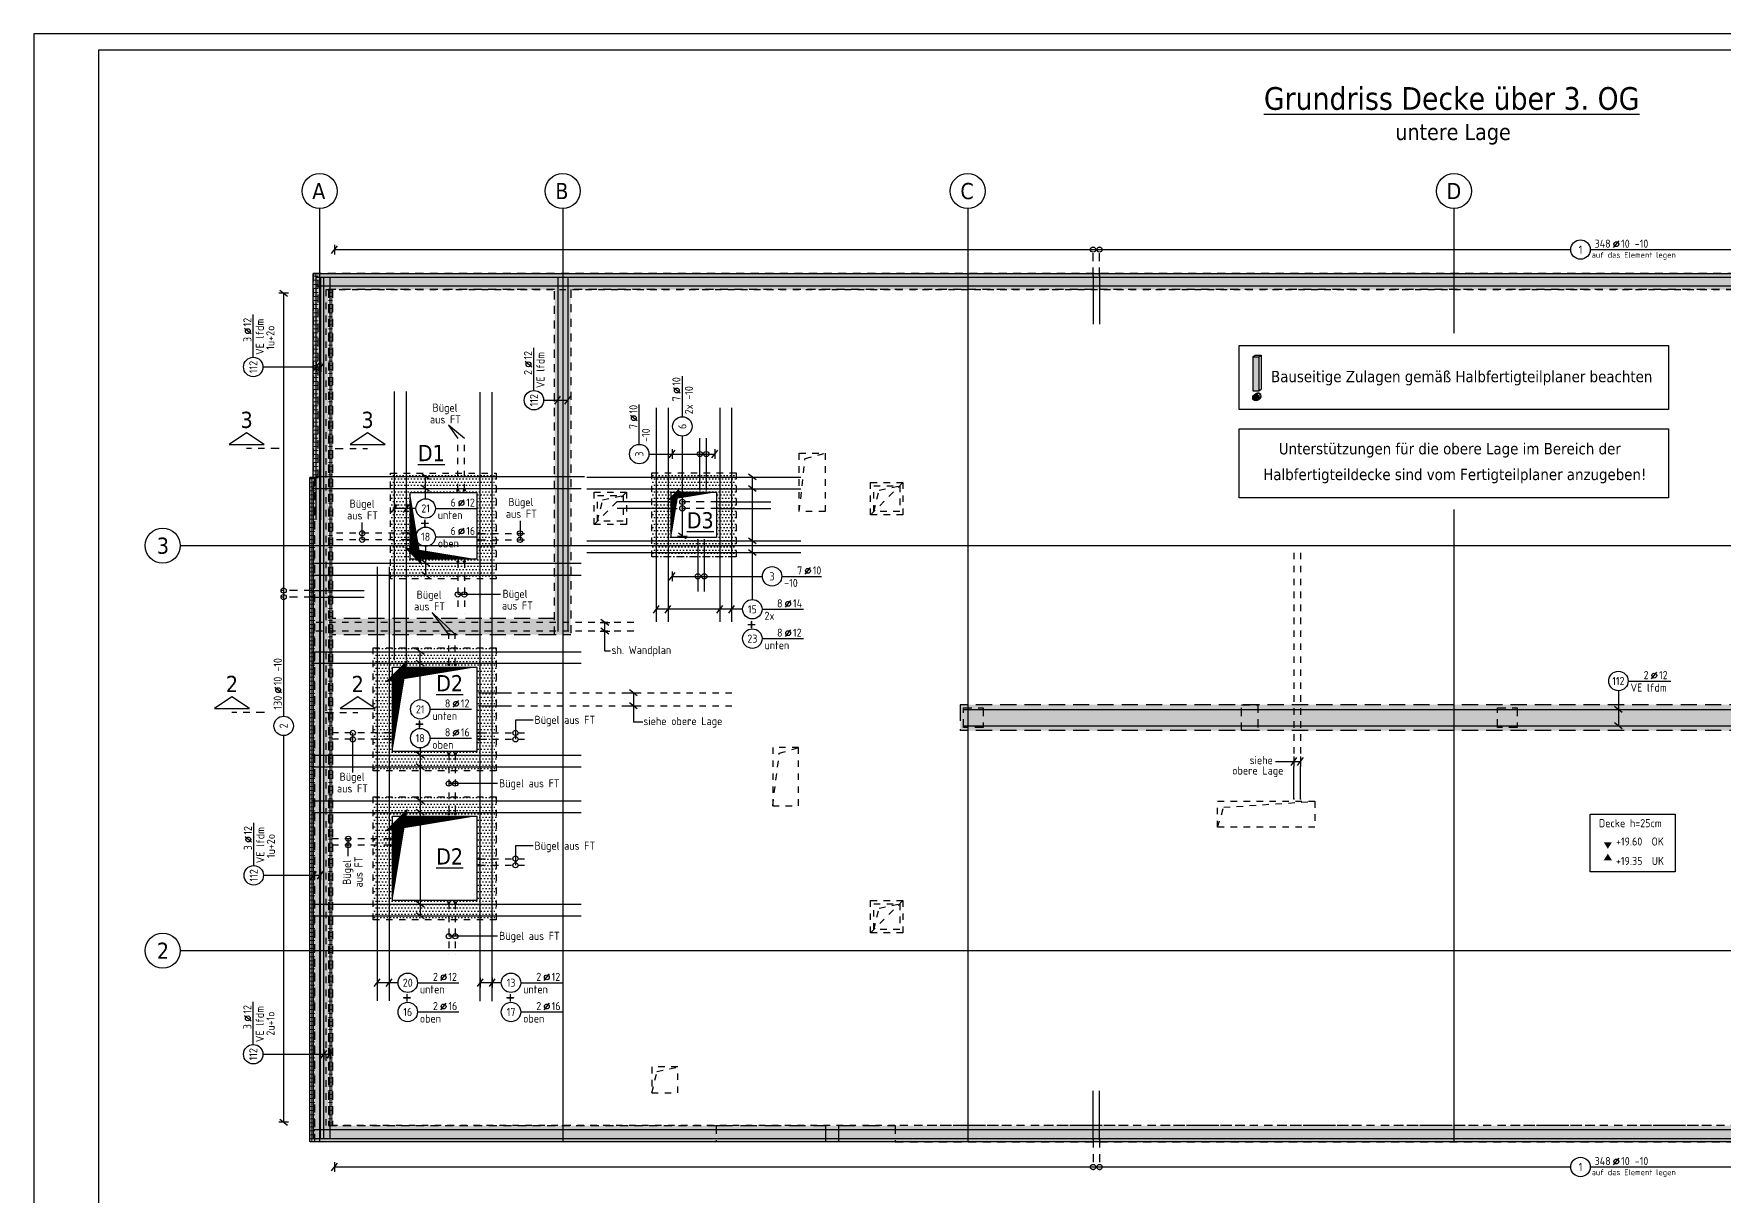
# Model space of a CAD drawing. Extents: x -25 to 84, y -4 to 31.
# Drawn here: x 0 to 26.08, y 11.76 to 29.7 of the extents above; entities that cross this region are included whole.
import ezdxf
from ezdxf.enums import TextEntityAlignment as Align

# ---------------------------------------------------------------- set-up
doc = ezdxf.new("R2010")
doc.units = 0
doc.header["$LTSCALE"] = 0.5
for name, pattern in [('AUSGEZOGEN', [1000.01, 1000, 0.01]), ('DOT', [0.175, 0.05, -0.125]), ('HIDDEN2', [0.187, 0.125, -0.062]), ('PUNKT', [0.175, 0.05, -0.125]), ('STRICHLINIE', [0.75, 0.5, -0.25]), ('STRICHPUNKT2', [0.55, 0.25, -0.125, 0.05, -0.125]), ('VERDECKT', [0.375, 0.25, -0.125])]:
    doc.linetypes.add(name, pattern=pattern)
for name, color, linetype in [('ACHSEN', 7, 'Continuous'), ('Attika DG', 7, 'Continuous'), ('BETON', 7, 'Continuous'), ('DD', 7, 'Continuous'), ('DRUEBER', 7, 'Continuous'), ('grau_mittel', 7, 'Continuous'), ('HILFE', 7, 'Continuous'), ('HINWEISE', 7, 'Continuous'), ('koten', 7, 'Continuous'), ('OBJEKT', 7, 'Continuous'), ('RAHMEN', 7, 'Continuous'), ('RND', 7, 'Continuous'), ('SCHATTEN', 7, 'Continuous'), ('SCHNITTE', 7, 'Continuous'), ('SFP_Achsen', 7, 'Continuous'), ('TEXT', 7, 'Continuous'), ('VERDECKT', 7, 'Continuous'), ('VERDECKT2', 7, 'Continuous')]:
    doc.layers.add(name, color=color, linetype=linetype)
doc.layers.add('zila_01_rb_02_stb-fertig_05_schraff', color=144, linetype='Continuous', lineweight=9)
doc.styles.add('helv', font='tahoma.ttf')
doc.styles.add('txt', font='isocp.shx')
pattern_1 = [(0, (-74.275054, -30.1662), (0.025, 0.05), [0, -0.05])]

# ---------------------------------------------------------------- blocks, each defined once
blk = doc.blocks.new('Aufkantung')
at = {"color": 0, "linetype": 'ByBlock', "lineweight": -2}
for points in [[(-0.1, 10.25), (-0.05, 10.25), (-0.05, 13.4), (35.175, 13.4), (35.175, 0), (-0.1, 0)], [(0.15, 13.15), (34.925, 13.15), (34.925, 0.25), (0.15, 0.25)], [(1.145, 10.32), (2.775, 10.32), (2.775, 8.69), (1.145, 8.69)], [(5.175, 10.325), (6.475, 10.325), (6.475, 9.025), (5.175, 9.025)], [(1.445, 10.02), (2.475, 10.02), (2.475, 8.99), (1.445, 8.99)], [(5.475, 10.025), (6.175, 10.025), (6.175, 9.325), (5.475, 9.325)], [(0.875, 7.625), (2.775, 7.625), (2.775, 5.725), (0.875, 5.725)], [(1.175, 7.325), (2.475, 7.325), (2.475, 6.025), (1.175, 6.025)], [(0.875, 5.325), (2.775, 5.325), (2.775, 3.425), (0.875, 3.425)], [(1.175, 5.025), (2.475, 5.025), (2.475, 3.725), (1.175, 3.725)]]:
    blk.add_lwpolyline(points, close=True, dxfattribs=at)
blk = doc.blocks.new('okrd_o')
at = {"layer": 'koten', "color": 7, "linetype": 'Continuous'}
blk.add_solid([(-0.125, 0.202), (0.125, 0.202), (0, 0)], dxfattribs=at)
at = {"layer": 'koten', "style": 'txt'}
blk.add_attdef('OKRD', (0.25, 0.1), '', height=0.25, dxfattribs=at)
blk = doc.blocks.new('okrd_u')
at = {"layer": 'koten', "color": 7, "linetype": 'Continuous'}
blk.add_solid([(-0.125, -0.202), (0.125, -0.202), (0, 0)], dxfattribs=at)
at = {"layer": 'koten', "style": 'txt'}
blk.add_attdef('OKRD', (0.25, -0.35), '', height=0.25, dxfattribs=at)
blk = doc.blocks.new('lei_gre')
at = {"layer": 'RND', "color": 7, "linetype": 'Continuous'}
for p, q in [((-0.09, -0.12), (0.09, 0.12)), ((0, 0.15), (0, -0.15))]:
    blk.add_line(p, q, dxfattribs=at)
blk = doc.blocks.new('RND_LEI')
at = {"layer": 'RND', "color": 7, "linetype": 'Continuous'}
blk.add_line((1.022, 0.066), (1.19, 0.27), dxfattribs=at)
for centre, radius in [((0, 0), 0.3), ((1.106, 0.168), 0.075)]:
    blk.add_circle(centre, radius, dxfattribs=at)
at = {"layer": 'RND', "color": 7, "linetype": 'Continuous', "style": 'txt'}
blk.add_attdef('POSL', text='', height=0.25, dxfattribs=at).set_placement((0, 0), align=Align.MIDDLE)
blk.add_attdef('ANZ', text='', height=0.25, dxfattribs=at).set_placement((0.931, 0.057), align=Align.RIGHT)
for tag, p in [('DUM', (1.253, 0.057)), ('ABSTD', (1.674, 0.057)), ('POSTXT', (0.374, -0.327))]:
    blk.add_attdef(tag, p, '', height=0.25, dxfattribs=at)
blk = doc.blocks.new('SCHN-1')
at = {"layer": 'SCHNITTE', "color": 5, "linetype": 'Continuous'}
blk.add_lwpolyline([(0.54, 0.125), (0, 0.485), (-0.54, 0.125)], close=True, dxfattribs=at)
at = {"layer": 'SCHNITTE', "color": 6, "linetype": 'Continuous', "style": 'helv'}
blk.add_attdef('SCHN-1', text='', height=0.5, dxfattribs=at).set_placement((0, 0.635), align=Align.CENTER)
blk = doc.blocks.new('A1-35-0')
at = {"layer": 'RAHMEN'}
for p, q in [((118.9, 59.4), (0, 59.4)), ((0, 59.4), (0, 0))]:
    blk.add_line(p, q, dxfattribs=at)
at = {"layer": 'RAHMEN', "color": 5}
for p, q in [((118.4, 58.9), (2, 58.9)), ((2, 58.9), (2, 0.5))]:
    blk.add_line(p, q, dxfattribs=at)
blk = doc.blocks.new('HIN_AUSR')
at = {"layer": 'HINWEISE', "color": 7, "linetype": 'Continuous'}
for p, q in [((-0.24, 3.27), (-0.05, 3.39)), ((-0.24, 3.27), (-0.24, 0.56)), ((-0.24, 3.27), (0.24, 3.27)), ((-0.05, 3.39), (0.44, 3.39)), ((0.24, 3.27), (0.44, 3.39)), ((0.24, 3.27), (0.24, 0.56)), ((0.44, 3.39), (0.44, 0.68)), ((-0.24, 0.56), (0.24, 0.56)), ((0.06, 0.33), (-0.13, 0.21)), ((0.24, 0.36), (0.05, 0.24)), ((0.39, 0.27), (0.2, 0.15)), ((0.24, 0.56), (0.44, 0.68)), ((0.44, 0.09), (0.24, -0.03)), ((0.32, -0.08), (0.13, -0.21))]:
    blk.add_line(p, q, dxfattribs=at)
at = {"layer": 'HINWEISE', "color": 7, "linetype": 'Continuous', "const_width": 0.24}
blk.add_lwpolyline([(-0.12, 0, 1), (0.12, 0, 1)], format="xyb", close=True, dxfattribs=at)
at = {"layer": 'HINWEISE', "color": 7, "linetype": 'Continuous'}
blk.add_circle((0, 0), 0.245, dxfattribs=at)
blk.add_arc((0.19, 0.12), 0.245, 302.4121, 122.4121, dxfattribs=at)
blk.add_solid([(-0.24, 3.27), (0.24, 3.27), (-0.24, 0.56), (0.24, 0.56)], dxfattribs=at)

msp = doc.modelspace()

# ---------------------------------------------------------------- hatches: boundary and pattern name
at = {"layer": 'Attika DG', "linetype": 'AUSGEZOGEN'}
h = msp.add_hatch(dxfattribs=at)
h.set_pattern_fill('DOTS', color=102, scale=0.8, double=1)
h.set_pattern_definition([(0, (-74.275054, 0.027677), (0.025, 0.05), [0, -0.05])])
h.paths.add_polyline_path([(39.5349, 26.0023), (4.3099, 26.0023), (4.3099, 22.8523), (4.2599, 22.8523), (4.2599, 12.6023), (39.5349, 12.6023)])
h.paths.add_polyline_path([(4.5099, 25.7523), (39.2849, 25.7523), (39.2849, 12.8523), (4.5099, 12.8523)], flags=16)
h = msp.add_hatch(dxfattribs=at)
h.set_pattern_fill('DOTS', color=102, scale=0.8, double=1)
h.set_pattern_definition(pattern_1)
h.paths.add_polyline_path([(7.1349, 22.9223), (5.5049, 22.9223), (5.5049, 21.2923), (7.1349, 21.2923)])
h.paths.add_polyline_path([(6.8349, 22.6223), (5.8049, 22.6223), (5.8049, 21.5923), (6.8349, 21.5923)], flags=16)
h = msp.add_hatch(dxfattribs=at)
h.set_pattern_fill('DOTS', color=102, scale=0.8, double=1)
h.set_pattern_definition(pattern_1)
h.paths.add_polyline_path([(9.5349, 22.9273), (9.5349, 21.6273), (10.8349, 21.6273), (10.8349, 22.9273)])
h.paths.add_polyline_path([(9.8349, 22.6273), (9.8349, 21.9273), (10.5349, 21.9273), (10.5349, 22.6273)], flags=16)
h = msp.add_hatch(dxfattribs=at)
h.set_pattern_fill('DOTS', color=102, scale=0.8, double=1)
h.set_pattern_definition([(0, (-75.970054, -29.2862), (0.025, 0.05), [0, -0.05])])
h.paths.add_polyline_path([(5.2349, 20.2273), (5.2349, 18.3273), (7.1349, 18.3273), (7.1349, 20.2273)])
h.paths.add_polyline_path([(6.8349, 19.9273), (5.5349, 19.9273), (5.5349, 18.6273), (6.8349, 18.6273)], flags=16)
h = msp.add_hatch(dxfattribs=at)
h.set_pattern_fill('DOTS', color=102, scale=0.8, double=1)
h.set_pattern_definition([(0, (-75.970054, -31.5862), (0.025, 0.05), [0, -0.05])])
h.paths.add_polyline_path([(5.2349, 17.9273), (5.2349, 16.0273), (7.1349, 16.0273), (7.1349, 17.9273)])
h.paths.add_polyline_path([(6.8349, 17.6273), (5.5349, 17.6273), (5.5349, 16.3273), (6.8349, 16.3273)], flags=16)
at = {"layer": 'grau_mittel'}
h = msp.add_hatch(color=61, dxfattribs=at)
h.paths.add_polyline_path([(39.2849, 25.7523), (39.2849, 12.8523), (39.1349, 12.8523), (39.1349, 12.6023), (39.5349, 12.6023), (39.5349, 26.0023), (4.3849, 26.0023), (4.3849, 22.8523), (4.3349, 22.8523), (4.3349, 12.6023), (10.5299, 12.6023), (10.5299, 12.8523), (4.5449, 12.8523), (4.5449, 25.7523), (8.0349, 25.7523), (8.0349, 20.4273), (8.2849, 20.4273), (8.2849, 25.7523)])
h.paths.add_polyline_path([(35.9849, 12.6023), (35.9849, 12.8523), (13.2899, 12.8523), (13.2899, 12.6023)], flags=17)
h.paths.add_polyline_path([(36.1849, 12.8523), (36.1849, 12.6023), (37.1849, 12.6023), (37.1849, 12.8523)], flags=17)
h.paths.add_polyline_path([(34.0849, 15.6773), (34.0849, 17.6523), (36.7849, 17.6523), (36.7849, 17.1873), (37.0349, 17.1873), (37.0349, 17.4373), (36.9549, 17.4373), (36.9549, 17.5873), (37.0349, 17.5873), (37.0349, 17.9023), (33.8349, 17.9023), (33.8349, 15.4273), (37.0349, 15.4273), (37.0349, 16.1373), (36.7849, 16.1373), (36.7849, 15.6773)], flags=17)
h = msp.add_hatch(color=61, dxfattribs=at)
h.paths.add_polyline_path([(39.1349, 12.6023), (39.1349, 12.8523), (37.1849, 12.8523), (37.1849, 12.6023)])
h.paths.add_polyline_path([(12.4199, 12.8523), (12.4199, 12.6023), (13.2899, 12.6023), (13.2899, 12.8523)])
h.paths.add_polyline_path([(10.5299, 12.8523), (10.5299, 12.6023), (12.2199, 12.6023), (12.2199, 12.8523)])
h.paths.add_polyline_path([(8.0349, 20.4273), (8.0349, 20.6773), (4.6099, 20.6773), (4.6099, 20.4273)])
h.paths.add_polyline_path([(36.7849, 16.1373), (37.0349, 16.1373), (37.0349, 17.1873), (36.7849, 17.1873)])
h.paths.add_polyline_path([(31.2849, 18.9473), (31.2849, 19.3473), (14.2949, 19.3473), (14.2949, 18.9473)])
at = {"layer": 'zila_01_rb_02_stb-fertig_05_schraff', "linetype": 'AUSGEZOGEN'}
h = msp.add_hatch(dxfattribs=at)
h.set_pattern_fill('ANSI37', color=102, scale=0.5, angle=-45)
h.set_pattern_definition([(0, (-74.275054, -30.1662), (1e-17, 0.0625), []), (90, (-74.275054, -30.1662), (-0.0625, 2e-17), [])])
h.paths.add_polyline_path([(4.3349, 22.8523), (4.2599, 22.8523), (4.2599, 12.6023), (4.3349, 12.6023)])
h.paths.add_polyline_path([(4.3849, 26.0023), (4.3099, 26.0023), (4.3099, 22.8523), (4.3349, 22.8523), (4.3849, 22.8523)])
h.paths.add_polyline_path([(4.6099, 25.7523), (4.5449, 25.7523), (4.5449, 18.6012), (4.6099, 18.6012)])
h.paths.add_polyline_path([(4.6099, 18.6012), (4.5449, 18.6012), (4.5449, 12.8523), (4.6099, 12.8523)])

# ---------------------------------------------------------------- linework, layer by layer
at = {"layer": 'ACHSEN', "color": 140, "linetype": 'AUSGEZOGEN'}
for p, q in [((4.4099, 27.0023), (4.4099, 12.6023)), ((8.1599, 27.0023), (8.1599, 12.6023)), ((14.4099, 27.0023), (14.4099, 12.6023)), ((21.9099, 27.0023), (21.9099, 25.0805)), ((21.9099, 22.3615), (21.9099, 12.6023)), ((2.2599, 21.8023), (39.5349, 21.8023)), ((2.2599, 15.5523), (39.5349, 15.5523))]:
    msp.add_line(p, q, dxfattribs=at)
at = {"layer": 'BETON', "color": 6, "linetype": 'AUSGEZOGEN'}
for p, q in [((4.3099, 26.0023), (39.5349, 26.0023)), ((4.3099, 22.8523), (4.3099, 26.0023)), ((4.2599, 12.6023), (4.2599, 22.8523)), ((4.2599, 22.8523), (4.3099, 22.8523)), ((4.3349, 12.6023), (4.2599, 12.6023)), ((39.5349, 12.6023), (4.2599, 12.6023))]:
    msp.add_line(p, q, dxfattribs=at)
for points in [[(18.598, 24.8915), (25.2217, 24.8915), (25.2217, 23.9022), (18.598, 23.9022)], [(18.598, 23.6068), (25.2217, 23.6068), (25.2217, 22.5402), (18.598, 22.5402)], [(5.8049, 22.6223), (6.8349, 22.6223), (6.8349, 21.5923), (5.8049, 21.5923)], [(9.8349, 22.6273), (10.5349, 22.6273), (10.5349, 21.9273), (9.8349, 21.9273)], [(5.5349, 19.9273), (6.8349, 19.9273), (6.8349, 18.6273), (5.5349, 18.6273)], [(5.5349, 17.6273), (6.8349, 17.6273), (6.8349, 16.3273), (5.5349, 16.3273)]]:
    msp.add_lwpolyline(points, close=True, dxfattribs=at)
at = {"layer": 'DD', "color": 7, "linetype": 'HIDDEN2'}
for p, q in [((11.9004, 23.1484), (12.2099, 23.2273)), ((11.8099, 22.3273), (11.9004, 23.1484)), ((13.0415, 22.657), (13.3599, 22.7273)), ((8.6949, 22.1773), (8.7765, 22.507)), ((8.7765, 22.507), (9.0949, 22.5773)), ((12.9599, 22.3273), (13.0415, 22.657)), ((11.3999, 17.7873), (11.502, 18.5996)), ((11.502, 18.5996), (11.7999, 18.6873)), ((18.2649, 17.4573), (18.3579, 17.7642)), ((18.3579, 17.7642), (19.7649, 17.8573)), ((12.9599, 15.8773), (13.0415, 16.207)), ((13.0415, 16.207), (13.3599, 16.2773)), ((9.5349, 13.3573), (9.6165, 13.687)), ((9.6115, 13.687), (9.9299, 13.7573))]:
    msp.add_line(p, q, dxfattribs=at)
for points in [[(11.8099, 23.2273), (12.2099, 23.2273), (12.2099, 22.3273), (11.8099, 22.3273)], [(12.9599, 22.7273), (13.3599, 22.7273), (13.3599, 22.3273), (12.9599, 22.3273)], [(8.6949, 22.5773), (9.0949, 22.5773), (9.0949, 22.1773), (8.6949, 22.1773)], [(11.3999, 17.7873), (11.7999, 17.7873), (11.7999, 18.6873), (11.3999, 18.6873)], [(18.2649, 17.8573), (19.7649, 17.8573), (19.7649, 17.4573), (18.2649, 17.4573)], [(12.9599, 16.2773), (13.3599, 16.2773), (13.3599, 15.8773), (12.9599, 15.8773)], [(9.9349, 13.7573), (9.5349, 13.7573), (9.5349, 13.3573), (9.9349, 13.3573)]]:
    msp.add_lwpolyline(points, close=True, dxfattribs=at)
at = {"layer": 'DRUEBER', "color": 7, "linetype": 'DOT'}
msp.add_line((12.9099, 22.2773), (13.4099, 22.7773), dxfattribs=at)
at = {"layer": 'DRUEBER', "color": 7, "linetype": 'PUNKT'}
for p, q in [((8.6449, 22.1273), (9.1449, 22.6273)), ((12.9099, 15.8273), (13.4099, 16.3273))]:
    msp.add_line(p, q, dxfattribs=at)
for points in [[(12.9099, 22.7773), (13.4099, 22.7773), (13.4099, 22.2773), (12.9099, 22.2773)], [(8.6449, 22.6273), (9.1449, 22.6273), (9.1449, 22.1273), (8.6449, 22.1273)], [(12.9099, 16.3273), (13.4099, 16.3273), (13.4099, 15.8273), (12.9099, 15.8273)]]:
    msp.add_lwpolyline(points, close=True, dxfattribs=at)
at = {"layer": 'HILFE', "color": 102, "linetype": 'AUSGEZOGEN'}
for p, q in [((6.6424, 23.4573), (6.3959, 23.6621)), ((6.3959, 23.6621), (6.5424, 23.4573)), ((7.5013, 22.1868), (7.5013, 21.8907)), ((5.0666, 21.8919), (5.0666, 22.1615)), ((7.2015, 21.0494), (6.5424, 21.0494)), ((6.4029, 20.4323), (6.1475, 20.7684)), ((6.1475, 20.7684), (6.5029, 20.4323)), ((8.8109, 20.1739), (8.8109, 20.6155)), ((8.8971, 20.1739), (8.8109, 20.1739)), ((9.2511, 19.5302), (9.2511, 19.079)), ((7.7022, 19.1094), (7.4311, 19.1094)), ((7.4311, 19.1094), (7.4311, 18.8133)), ((9.395, 19.079), (9.2511, 19.079)), ((4.9216, 18.2993), (4.9216, 18.9133)), ((19.1571, 18.4712), (19.542, 18.4712)), ((7.1546, 18.1304), (6.4029, 18.1304)), ((4.8505, 17.0123), (4.8505, 17.2789)), ((7.7022, 17.1673), (7.4311, 17.1673)), ((7.4311, 17.1673), (7.4311, 16.8712)), ((7.1562, 15.7755), (6.4029, 15.7755))]:
    msp.add_line(p, q, dxfattribs=at)
at = {"layer": 'HILFE', "color": 102, "linetype": 'VERDECKT'}
for points in [[(18.6349, 19.3473), (18.8849, 19.3473), (18.8849, 18.9473), (18.6349, 18.9473)], [(14.3449, 19.2973), (14.6449, 19.2973), (14.6449, 18.9973), (14.3449, 18.9973)], [(22.5849, 19.2973), (22.8849, 19.2973), (22.8849, 18.9973), (22.5849, 18.9973)]]:
    msp.add_lwpolyline(points, close=True, dxfattribs=at)
at = {"layer": 'OBJEKT', "color": 1, "linetype": 'AUSGEZOGEN'}
msp.add_lwpolyline([(24.0108, 17.6601), (25.3227, 17.6601), (25.3227, 16.7709), (24.0108, 16.7709)], close=True, dxfattribs=at)
at = {"layer": 'RND', "color": 7, "linetype": 'AUSGEZOGEN'}
for p, q in [((4.6388, 26.37), (23.7131, 26.37)), ((24.0131, 26.37), (39.2172, 26.37)), ((3.8545, 25.6984), (3.8545, 19.1698)), ((3.386, 24.7086), (3.386, 25.3686)), ((7.7163, 24.1962), (7.7163, 24.8562)), ((10.0059, 23.792), (10.0059, 24.4182)), ((9.3414, 23.3651), (9.3414, 23.9798)), ((10.0059, 22.6017), (10.0059, 23.492)), ((9.4914, 23.2151), (9.85, 23.2151)), ((9.85, 23.2151), (10.5074, 23.2151)), ((10.0059, 21.9502), (10.0059, 22.6017)), ((6.1953, 22.3757), (6.8353, 22.3757)), ((6.1953, 21.9386), (6.8353, 21.9386)), ((9.85, 21.3282), (10.5074, 21.3282)), ((10.5074, 21.3282), (11.2403, 21.3282)), ((11.5403, 21.3282), (12.155, 21.3282)), ((11.2364, 20.8207), (11.8764, 20.8207)), ((11.2364, 20.3672), (11.8764, 20.3672)), ((24.5984, 19.7129), (25.2584, 19.7129)), ((6.1116, 19.2762), (6.7516, 19.2762)), ((3.8545, 18.8698), (3.8545, 12.9064)), ((6.1116, 18.831), (6.7516, 18.831)), ((3.3934, 16.8649), (3.3934, 17.5249)), ((5.9192, 15.0571), (6.5592, 15.0571)), ((7.513, 15.0571), (8.153, 15.0571)), ((3.386, 14.1036), (3.386, 14.7636)), ((5.9192, 14.6059), (6.5592, 14.6059)), ((7.513, 14.6059), (8.153, 14.6059)), ((4.6388, 12.2139), (23.7131, 12.2139)), ((24.0131, 12.2139), (39.2172, 12.2139))]:
    msp.add_line(p, q, dxfattribs=at)
at = {"layer": 'RND', "color": 102, "linetype": 'VERDECKT'}
for p, q in [((16.3426, 25.9673), (16.3426, 26.42)), ((16.4426, 25.9673), (16.4426, 26.42)), ((9.7999, 22.4775), (10.0559, 22.4775)), ((10.5699, 22.4775), (9.9559, 22.4775)), ((9.7999, 22.3775), (10.0559, 22.3775)), ((10.5699, 22.3775), (9.9559, 22.3775)), ((4.2949, 21.1083), (3.8045, 21.1083)), ((4.2949, 21.0083), (3.8045, 21.0083)), ((16.3426, 12.6373), (16.3426, 12.1639)), ((16.4426, 12.6373), (16.4426, 12.1639))]:
    msp.add_line(p, q, dxfattribs=at)
at = {"layer": 'RND', "color": 102, "linetype": 'AUSGEZOGEN'}
for p, q in [((3.536, 24.5586), (4.4307, 24.5586)), ((7.8663, 24.0462), (8.2401, 24.0462)), ((6.0453, 22.5257), (6.0453, 22.8673)), ((11.0864, 20.9707), (11.0864, 22.8608)), ((5.8953, 22.3757), (5.5654, 22.3757)), ((6.0453, 21.7886), (6.0453, 21.3473)), ((10.9364, 20.8207), (9.6038, 20.8207)), ((5.9616, 19.4262), (5.9616, 20.1653)), ((24.4484, 19.5629), (24.4484, 19.0205)), ((5.9616, 18.681), (5.9616, 16.0892)), ((3.5434, 16.7149), (4.4208, 16.7149)), ((5.6192, 15.0571), (5.297, 15.0571)), ((7.213, 15.0571), (6.8889, 15.0571)), ((3.536, 13.9536), (4.5702, 13.9536))]:
    msp.add_line(p, q, dxfattribs=at)
at = {"layer": 'RND', "color": 1, "linetype": 'AUSGEZOGEN'}
for points in [[(4.3579, 22.2023), (4.3579, 25.9523)], [(4.3599, 25.9464), (39.4849, 25.9464)], [(4.4307, 22.2023), (4.4307, 25.9523)], [(4.4735, 12.6523), (4.4735, 25.9523)], [(4.5702, 12.6523), (4.5702, 25.9523)], [(8.0835, 25.9523), (8.0835, 20.4773)], [(8.2401, 25.9523), (8.2401, 20.4773)], [(16.3426, 25.9673), (16.3426, 25.2173)], [(16.4426, 25.9673), (16.4426, 25.2173)], [(4.3599, 25.8119), (39.4849, 25.8119)], [(5.5654, 20.0323), (5.5654, 24.1823)], [(5.7508, 20.0323), (5.7508, 24.1823)], [(6.8889, 14.7723), (6.8889, 24.1723)], [(7.0743, 14.7723), (7.0743, 24.1723)], [(9.6038, 23.9273), (9.6038, 20.6273)], [(9.7847, 23.9273), (9.7847, 20.6273)], [(10.5851, 23.9273), (10.5851, 20.6273)], [(10.766, 23.9273), (10.766, 20.6273)], [(10.2761, 22.6623), (10.2761, 23.4623)], [(10.3761, 22.6623), (10.3761, 23.4623)], [(4.3163, 12.6523), (4.3163, 22.8023)], [(4.3449, 22.8673), (8.4949, 22.8673)], [(4.4208, 12.6523), (4.4208, 22.8023)], [(8.5349, 22.8608), (11.8349, 22.8608)], [(4.2949, 22.6818), (8.4449, 22.6818)], [(8.5349, 22.6799), (11.8349, 22.6799)], [(9.7999, 22.4775), (8.9999, 22.4775)], [(10.5699, 22.4775), (11.3699, 22.4775)], [(9.7999, 22.3775), (8.9999, 22.3775)], [(10.5699, 22.3775), (11.3699, 22.3775)], [(8.5349, 21.8746), (11.8349, 21.8746)], [(8.5349, 21.6937), (11.8349, 21.6937)], [(10.2445, 21.8923), (10.2445, 21.0923)], [(10.3445, 21.8923), (10.3445, 21.0923)], [(4.2949, 21.5327), (8.4449, 21.5327)], [(5.297, 21.4773), (5.297, 14.7773)], [(5.4821, 21.4773), (5.4821, 14.7773)], [(4.2949, 21.3473), (8.4449, 21.3473)], [(4.2949, 21.1083), (5.0949, 21.1083)], [(4.2949, 21.0083), (5.0949, 21.0083)], [(4.2949, 20.1653), (8.4449, 20.1653)], [(4.2949, 19.9862), (8.4449, 19.9862)], [(6.8699, 19.5302), (7.3699, 19.5302)], [(6.8699, 19.3302), (7.3699, 19.3302)], [(14.3449, 19.274), (31.2349, 19.274)], [(14.3449, 19.0205), (31.2349, 19.0205)], [(4.2949, 18.5683), (8.4449, 18.5683)], [(4.2949, 18.3892), (8.4449, 18.3892)], [(19.442, 17.8923), (19.442, 18.3923)], [(19.542, 17.8923), (19.542, 18.3923)], [(4.2949, 17.8653), (8.4449, 17.8653)], [(4.2949, 17.6862), (8.4449, 17.6862)], [(4.2949, 16.2683), (8.4449, 16.2683)], [(4.2949, 16.0892), (8.4449, 16.0892)], [(16.3426, 12.6373), (16.3426, 13.3873)], [(16.4426, 12.6373), (16.4426, 13.3873)], [(4.3099, 12.7949), (39.4849, 12.7949)], [(4.3099, 12.6537), (39.4849, 12.6537)]]:
    msp.add_lwpolyline(points, dxfattribs=at)
at = {"layer": 'RND', "color": 7, "linetype": 'AUSGEZOGEN', "const_width": 0.0125}
for points in [[(16.3426, 25.961, -1), (16.3426, 25.9735, -1)], [(16.4426, 25.961, -1), (16.4426, 25.9735, -1)], [(9.7936, 22.4775, 1), (9.8061, 22.4775, 1)], [(10.2761, 22.6685, 1), (10.2761, 22.656, 1)], [(10.3761, 22.6685, 1), (10.3761, 22.656, 1)], [(10.5761, 22.4775, -1), (10.5636, 22.4775, -1)], [(9.7936, 22.3775, 1), (9.8061, 22.3775, 1)], [(10.5761, 22.3775, -1), (10.5636, 22.3775, -1)], [(10.2445, 21.886, -1), (10.2445, 21.8985, -1)], [(10.3445, 21.886, -1), (10.3445, 21.8985, -1)], [(4.3011, 21.1083, 1), (4.2886, 21.1083, 1)], [(4.3011, 21.0083, 1), (4.2886, 21.0083, 1)], [(6.8761, 19.5302, 1), (6.8636, 19.5302, 1)], [(6.8761, 19.3302, 1), (6.8636, 19.3302, 1)], [(19.4483, 17.8923, 1), (19.4358, 17.8923, 1)], [(19.5483, 17.8923, 1), (19.5358, 17.8923, 1)], [(16.3426, 12.6435, 1), (16.3426, 12.631, 1)], [(16.4426, 12.6435, 1), (16.4426, 12.631, 1)]]:
    msp.add_lwpolyline(points, format="xyb", close=True, dxfattribs=at)
at = {"layer": 'RND', "color": 102, "linetype": 'HIDDEN2'}
for points in [[(6.5424, 22.6573), (6.5424, 23.4573)], [(6.6424, 22.6573), (6.6424, 23.4573)], [(5.7699, 21.9919), (4.6199, 21.9919)], [(6.8699, 21.9907), (7.6699, 21.9907)], [(5.7699, 21.8919), (4.6199, 21.8919)], [(6.8699, 21.8907), (7.6699, 21.8907)], [(6.5424, 21.5573), (6.5424, 20.7573)], [(6.6424, 21.5573), (6.6424, 20.7573)], [(6.4029, 19.9623), (6.4029, 20.4323)], [(6.5029, 19.9623), (6.5029, 20.4323)], [(5.4999, 18.9133), (4.5999, 18.9133)], [(5.4999, 18.8133), (4.5999, 18.8133)], [(6.8699, 18.9133), (7.6699, 18.9133)], [(6.8699, 18.8133), (7.6699, 18.8133)], [(6.4029, 18.5923), (6.4029, 17.6623)], [(6.5029, 18.5923), (6.5029, 17.6623)], [(5.4999, 17.2789), (4.5999, 17.2789)], [(5.4999, 17.1789), (4.5999, 17.1789)], [(6.8699, 16.9712), (7.6699, 16.9712)], [(6.8699, 16.8712), (7.6699, 16.8712)], [(6.4029, 16.2923), (6.4029, 15.4923)], [(6.5029, 16.2923), (6.5029, 15.4923)]]:
    msp.add_lwpolyline(points, dxfattribs=at)
at = {"layer": 'RND', "color": 1, "linetype": 'DOT'}
for points in [[(19.442, 21.6923), (19.442, 18.3923)], [(19.542, 21.6923), (19.542, 18.3923)], [(6.8699, 19.5302), (10.8699, 19.5302)], [(6.8699, 19.3302), (10.8699, 19.3302)]]:
    msp.add_lwpolyline(points, dxfattribs=at)
at = {"layer": 'RND', "color": 1, "linetype": 'HIDDEN2'}
for points in [[(9.2553, 20.6155), (4.3553, 20.6155)], [(9.2553, 20.483), (4.3553, 20.483)]]:
    msp.add_lwpolyline(points, dxfattribs=at)
at = {"layer": 'RND', "color": 7, "linetype": 'AUSGEZOGEN'}
for centre in [(16.3426, 26.37), (16.4426, 26.37), (10.2761, 23.2151), (10.3761, 23.2151), (10.0059, 22.4775), (10.0059, 22.4775), (10.0059, 22.3775), (10.0059, 22.3775), (5.0666, 21.9919), (5.0666, 21.8919), (7.5013, 21.9907), (7.5013, 21.8907), (3.8545, 21.1083), (10.2445, 21.3282), (10.3445, 21.3282), (3.8545, 21.0083), (6.5424, 21.0494), (6.6424, 21.0494), (4.9216, 18.9133), (4.9216, 18.8133), (7.4311, 18.9133), (7.4311, 18.8133), (6.4029, 18.1304), (6.5029, 18.1304), (4.8505, 17.2789), (4.8505, 17.1789), (7.4311, 16.9712), (7.4311, 16.8712), (6.4029, 15.7755), (6.5029, 15.7755), (16.3426, 12.2139), (16.4426, 12.2139)]:
    msp.add_circle(centre, 0.04, dxfattribs=at)
at = {"layer": 'RND', "color": 102, "linetype": 'HIDDEN2'}
for centre in [(6.5424, 22.6573), (6.6424, 22.6573), (5.7699, 21.9919), (6.8699, 21.9907), (5.7699, 21.8919), (6.8699, 21.8907), (6.5424, 21.5573), (6.6424, 21.5573), (6.4029, 20.4323), (6.5029, 20.4323), (6.4029, 19.9623), (6.5029, 19.9623), (5.4999, 18.9133), (5.4999, 18.8133), (6.8699, 18.9133), (6.8699, 18.8133), (6.4029, 18.5923), (6.5029, 18.5923), (6.4029, 17.6623), (6.5029, 17.6623), (5.4999, 17.2789), (5.4999, 17.1789), (6.8699, 16.9712), (6.8699, 16.8712), (6.4029, 16.2923), (6.5029, 16.2923)]:
    msp.add_circle(centre, 0.0125, dxfattribs=at)
at = {"layer": 'SCHATTEN', "color": 1, "linetype": 'AUSGEZOGEN'}
for points in [[(6.8349, 21.5923, 0, 0.168, 0), (5.8117, 21.676, 0, 0, 0), (5.8886, 21.5991, 0.168, 0, 0), (5.8049, 22.6223, 0, 0, 0)], [(9.8349, 21.9273, 0, 0.1141, 0), (9.8918, 22.6226, 0, 0, 0), (9.8395, 22.5704, 0.1141, 0, 0), (10.5349, 22.6273, 0, 0, 0)], [(5.5349, 18.6273, 0, 0.212, 0), (5.6405, 19.9186, 0, 0, 0), (5.5435, 19.8216, 0.212, 0, 0), (6.8349, 19.9273, 0, 0, 0)], [(5.5349, 16.3273, 0, 0.212, 0), (5.6405, 17.6186, 0, 0, 0), (5.5435, 17.5216, 0.212, 0, 0), (6.8349, 17.6273, 0, 0, 0)]]:
    msp.add_lwpolyline(points, format="xyseb", dxfattribs=at)
at = {"layer": 'SCHNITTE', "color": 5, "linetype": 'STRICHPUNKT2'}
for p, q in [((3.7841, 23.3007), (3.2841, 23.3007)), ((4.6497, 23.3007), (5.1497, 23.3007)), ((3.5574, 19.2255), (3.0574, 19.2255)), ((4.4973, 19.2255), (4.9973, 19.2255))]:
    msp.add_line(p, q, dxfattribs=at)
at = {"layer": 'SFP_Achsen', "color": 7, "linetype": 'AUSGEZOGEN'}
for centre in [(4.4099, 27.2727), (8.1599, 27.2727), (14.4099, 27.2727), (21.9099, 27.2727), (1.9894, 21.8023), (1.9894, 15.5523)]:
    msp.add_circle(centre, 0.2705, dxfattribs=at)
at = {"layer": 'VERDECKT', "color": 7, "linetype": 'VERDECKT', "lineweight": -2}
for p, q in [((4.3849, 22.8523), (4.3849, 26.0023)), ((4.5449, 25.7523), (4.5449, 12.8523)), ((8.0349, 25.7523), (4.5449, 25.7523)), ((4.6099, 25.7523), (4.6099, 12.8523)), ((8.0349, 20.4273), (8.0349, 25.7523)), ((39.2849, 25.7523), (8.2849, 25.7523)), ((8.2849, 25.7523), (8.2849, 20.4273)), ((4.3349, 22.8523), (4.2599, 22.8523)), ((4.3349, 12.6023), (4.3349, 22.8523)), ((4.3349, 22.8523), (4.3849, 22.8523)), ((8.2849, 20.4273), (8.0349, 20.4273)), ((4.5449, 12.8523), (10.5299, 12.8523)), ((10.5299, 12.8523), (10.5299, 12.6023)), ((13.2899, 12.8523), (13.2899, 12.6023)), ((35.9849, 12.8523), (13.2899, 12.8523)), ((10.5299, 12.6023), (4.3349, 12.6023)), ((13.2899, 12.6023), (35.9849, 12.6023))]:
    msp.add_line(p, q, dxfattribs=at)
for points in [[(39.5349, 26.0023), (4.3099, 26.0023), (4.3099, 22.8523), (4.3349, 22.8523)], [(4.3349, 12.6023), (4.2599, 12.6023), (4.2599, 22.8523), (4.3349, 22.8523)]]:
    msp.add_lwpolyline(points, dxfattribs=at)
at = {"layer": 'VERDECKT2', "color": 7, "linetype": 'STRICHLINIE'}
for p, q in [((8.0349, 20.6773), (4.6099, 20.6773)), ((8.0349, 20.4273), (4.6099, 20.4273)), ((14.2949, 19.3473), (14.2949, 18.9473)), ((31.2849, 19.3473), (14.2949, 19.3473)), ((31.2849, 18.9473), (14.2949, 18.9473)), ((10.5299, 12.8523), (12.2199, 12.8523)), ((12.2199, 12.6023), (12.2199, 12.8523)), ((12.4199, 12.6023), (12.4199, 12.8523)), ((12.4199, 12.8523), (13.2899, 12.8523)), ((12.2199, 12.6023), (10.5299, 12.6023)), ((13.2899, 12.6023), (12.4199, 12.6023))]:
    msp.add_line(p, q, dxfattribs=at)

# ---------------------------------------------------------------- block references
at = {"layer": 'Attika DG', "color": 102, "linetype": 'PUNKT'}
msp.add_blockref('Aufkantung', (4.3599, 12.6023), dxfattribs=at)
at = {"layer": 'HINWEISE', "color": 6, "linetype": 'Continuous', "xscale": 0.1938061441394823, "yscale": 0.1938061441394823, "zscale": 0.1938061441394823}
msp.add_blockref('HIN_AUSR', (18.8527, 24.0839), dxfattribs=at)
at = {"layer": 'koten', "color": 6, "linetype": 'AUSGEZOGEN', "xscale": 0.5, "yscale": 0.5, "zscale": 0.5}
for name, p, values in [('okrd_o', (24.2851, 17.1239), {'OKRD': '+19.60  OK'}), ('okrd_u', (24.2851, 17.0489), {'OKRD': '+19.35  UK'})]:
    msp.add_blockref(name, p, dxfattribs=at).add_auto_attribs(values)
at = {"layer": 'RAHMEN', "color": 191, "linetype": 'AUSGEZOGEN', "xscale": 0.5, "yscale": 0.5, "zscale": 0.5}
msp.add_blockref('A1-35-0', (0, 0), dxfattribs=at)
at = {"layer": 'RND', "color": 7, "linetype": 'AUSGEZOGEN', "xscale": 0.5, "yscale": 0.5, "zscale": 0.5}
for p in [(4.6388, 26.37), (4.3579, 24.5586), (4.4307, 24.5586), (8.0835, 24.0462), (8.2401, 24.0462), (9.85, 23.2151), (10.5074, 23.2151), (5.5654, 22.3757), (5.7508, 22.3757), (9.85, 21.3282), (9.6038, 20.8207), (9.7847, 20.8207), (10.5851, 20.8207), (10.766, 20.8207), (19.442, 18.4712), (19.542, 18.4712), (4.3163, 16.7149), (4.4208, 16.7149), (5.297, 15.0571), (5.4821, 15.0571), (6.8889, 15.0571), (7.0743, 15.0571), (4.4735, 13.9536), (4.5702, 13.9536), (4.6388, 12.2139)]:
    msp.add_blockref('lei_gre', p, dxfattribs=at)
for p, values in [((23.8631, 26.37), {'POSL': '1', 'DUM': '10', 'ANZ': '348', 'ABSTD': '-10'}), ((6.0453, 22.3757), {'POSL': '21', 'DUM': '12', 'ANZ': '6', 'POSTXT': 'unten'}), ((6.0453, 21.9386), {'POSL': '18', 'DUM': '16', 'ANZ': '6', 'POSTXT': 'oben'}), ((11.3903, 21.3282), {'POSL': '3', 'DUM': '10', 'ANZ': '7', 'POSTXT': '-10 '}), ((11.0864, 20.8207), {'POSL': '15', 'DUM': '14', 'ANZ': '8', 'POSTXT': '2x'}), ((11.0864, 20.3672), {'POSL': '23', 'DUM': '12', 'ANZ': '8', 'POSTXT': 'unten'}), ((24.4484, 19.7129), {'POSL': '112', 'DUM': '12', 'ANZ': '2', 'POSTXT': 'VE lfdm'}), ((5.9616, 19.2762), {'POSL': '21', 'DUM': '12', 'ANZ': '8', 'POSTXT': 'unten'}), ((5.9616, 18.831), {'POSL': '18', 'DUM': '16', 'ANZ': '8', 'POSTXT': 'oben'}), ((5.7692, 15.0571), {'POSL': '20', 'DUM': '12', 'ANZ': '2', 'POSTXT': 'unten'}), ((7.363, 15.0571), {'POSL': '13', 'DUM': '12', 'ANZ': '2', 'POSTXT': 'unten'}), ((5.7692, 14.6059), {'POSL': '16', 'DUM': '16', 'ANZ': '2', 'POSTXT': 'oben'}), ((7.363, 14.6059), {'POSL': '17', 'DUM': '16', 'ANZ': '2', 'POSTXT': 'oben'}), ((23.8631, 12.2139), {'POSL': '1', 'DUM': '10', 'ANZ': '348', 'ABSTD': '-10'})]:
    msp.add_blockref('RND_LEI', p, dxfattribs=at).add_auto_attribs(values)
for p, rotation in [((3.8545, 25.6984), 270), ((6.0453, 22.8673), 90), ((6.0453, 22.6818), 90), ((11.0864, 22.8608), 90), ((11.0864, 22.6799), 90), ((10.0059, 22.6017), 90), ((10.0059, 21.9502), 90), ((11.0864, 21.8746), 90), ((11.0864, 21.6937), 90), ((6.0453, 21.5327), 90), ((6.0453, 21.3473), 90), ((8.8109, 20.6155), 90.00000000000124), ((8.8109, 20.483), 90), ((5.9616, 20.1653), 90), ((5.9616, 19.9862), 90), ((9.2511, 19.5302), 90), ((9.2511, 19.3302), 90), ((24.4484, 19.274), 90), ((24.4484, 19.0205), 90), ((5.9616, 18.5683), 89.99999999999955), ((5.9616, 18.3892), 89.99999999999902), ((5.9616, 17.8653), 90), ((5.9616, 17.6862), 90.00000000000199), ((5.9616, 16.2683), 90), ((5.9616, 16.0892), 90), ((3.8545, 12.9064), 270)]:
    msp.add_blockref('lei_gre', p, dxfattribs=dict(at, rotation=rotation))
at = {"layer": 'RND', "color": 7, "linetype": 'AUSGEZOGEN', "xscale": 0.5, "yscale": 0.5, "zscale": 0.5, "rotation": 90}
for p, values in [((3.386, 24.5586), {'POSL': '112', 'DUM': '12', 'ANZ': '3', 'POSTXT': 'VE lfdm'}), ((7.7163, 24.0462), {'POSL': '112', 'DUM': '12', 'ANZ': '2', 'POSTXT': 'VE lfdm'}), ((10.0059, 23.642), {'POSL': '6', 'DUM': '10', 'ANZ': '7', 'POSTXT': '2x -10'}), ((9.3414, 23.2151), {'POSL': '3', 'DUM': '10', 'ANZ': '7', 'POSTXT': '-10 '}), ((3.8545, 19.0198), {'POSL': '2', 'DUM': '10', 'ANZ': '130', 'ABSTD': '-10'}), ((3.3934, 16.7149), {'POSL': '112', 'DUM': '12', 'ANZ': '3', 'POSTXT': 'VE lfdm'}), ((3.386, 13.9536), {'POSL': '112', 'DUM': '12', 'ANZ': '3', 'POSTXT': 'VE lfdm'})]:
    msp.add_blockref('RND_LEI', p, dxfattribs=at).add_auto_attribs(values)
at = {"layer": 'SCHNITTE', "color": 5, "linetype": 'STRICHPUNKT2', "xscale": 0.5, "yscale": 0.5, "zscale": 0.5}
for p, values in [((3.2841, 23.3007), {'SCHN-1': '3'}), ((5.1497, 23.3007), {'SCHN-1': '3'}), ((3.0574, 19.2255), {'SCHN-1': '2'}), ((4.9973, 19.2255), {'SCHN-1': '2'})]:
    msp.add_blockref('SCHN-1', p, dxfattribs=at).add_auto_attribs(values)

# ---------------------------------------------------------------- texts
at = {"layer": 'SFP_Achsen', "color": 6, "linetype": 'AUSGEZOGEN', "style": 'helv'}
for s, p in [('A', (4.2958, 27.1484)), ('B', (8.0458, 27.1484)), ('C', (14.2958, 27.1484)), ('D', (21.7958, 27.1484)), ('3', (1.8988, 21.6761)), ('2', (1.8988, 15.4261))]:
    msp.add_text(s, height=0.25, dxfattribs=at).set_placement(p)
at = {"layer": 'TEXT', "color": 5, "linetype": 'AUSGEZOGEN', "style": 'helv'}
msp.add_text('%%UGrundriss Decke über 3. OG', height=0.35, dxfattribs=at).set_placement((18.9784, 28.5274))
at = {"layer": 'TEXT', "color": 6, "linetype": 'AUSGEZOGEN', "style": 'helv'}
for s, p in [('untere Lage', (21.0062, 28.0605)), ('%%UD1', (5.9258, 23.1052)), ('%%UD3', (10.0745, 22.0682)), ('%%UD2', (6.2076, 19.5542)), ('%%UD2', (6.2076, 16.8814))]:
    msp.add_text(s, height=0.25, dxfattribs=at).set_placement(p)
at = {"layer": 'TEXT', "color": 102, "linetype": 'AUSGEZOGEN', "style": 'txt'}
for p in [(24.0362, 26.2436), (24.0362, 12.0875)]:
    msp.add_text('auf das Element legen', height=0.09, dxfattribs=at).set_placement(p)
at = {"layer": 'TEXT', "color": 7, "linetype": 'AUSGEZOGEN', "style": 'txt'}
for s, p in [('1u+2o', (3.7121, 24.8248)), ('1u+2o', (3.7195, 16.9811)), ('aus FT', (5.0729, 16.5277)), ('Bügel', (4.8916, 16.5676)), ('2u+1o', (3.714, 14.2405))]:
    msp.add_text(s, height=0.125, rotation=90, dxfattribs=at).set_placement(p)
at = {"layer": 'TEXT', "color": 1, "linetype": 'AUSGEZOGEN'}
for s, height, style, p in [('Bauseitige Zulagen gemäß Halbfertigteilplaner beachten', 0.175, 'helv', (19.0887, 24.3239)), ('Unterstützungen für die obere Lage im Bereich der', 0.175, 'helv', (19.2085, 23.2107)), ('Halbfertigteildecke sind vom Fertigteilplaner anzugeben!', 0.175, 'helv', (18.9684, 22.8131)), ('Decke h=25cm', 0.125, 'txt', (24.147, 17.4569))]:
    msp.add_text(s, height=height, dxfattribs=dict(at, style=style)).set_placement(p)
at = {"layer": 'TEXT', "color": 7, "linetype": 'AUSGEZOGEN', "style": 'txt'}
for s, p in [('aus FT', (6.1126, 23.6871)), ('Bügel', (6.1525, 23.8683)), ('Bügel', (4.8726, 22.3871)), ('Bügel', (7.3232, 22.4129)), ('aus FT', (4.8328, 22.2059)), ('aus FT', (7.2833, 22.2316)), ('aus FT', (5.8669, 20.8027)), ('Bügel', (5.9068, 20.9839)), ('aus FT', (7.2227, 20.8155)), ('Bügel', (7.2327, 20.9967)), ('sh. Wandplan', (8.914, 20.1294)), ('Bügel aus FT', (7.7258, 19.0516)), ('siehe obere Lage', (9.4045, 19.0318)), ('siehe', (18.7583, 18.4295)), ('Bügel', (4.7183, 18.1742)), ('obere Lage', (18.4902, 18.2694)), ('aus FT', (4.6785, 17.9929)), ('Bügel aus FT', (7.1782, 18.0726)), ('Bügel aus FT', (7.7258, 17.1096)), ('Bügel aus FT', (7.1798, 15.7178))]:
    msp.add_text(s, height=0.125, dxfattribs=at).set_placement(p)
at = {"layer": 'TEXT', "color": 6, "linetype": 'AUSGEZOGEN', "style": 'txt'}
for p in [(6.1327, 22.0698), (11.1719, 20.5056), (6.0489, 18.9703), (5.8565, 14.7474), (7.4503, 14.7474)]:
    msp.add_text('+', height=0.25, rotation=90, dxfattribs=at).set_placement(p)

doc.saveas('drawing.dxf')
